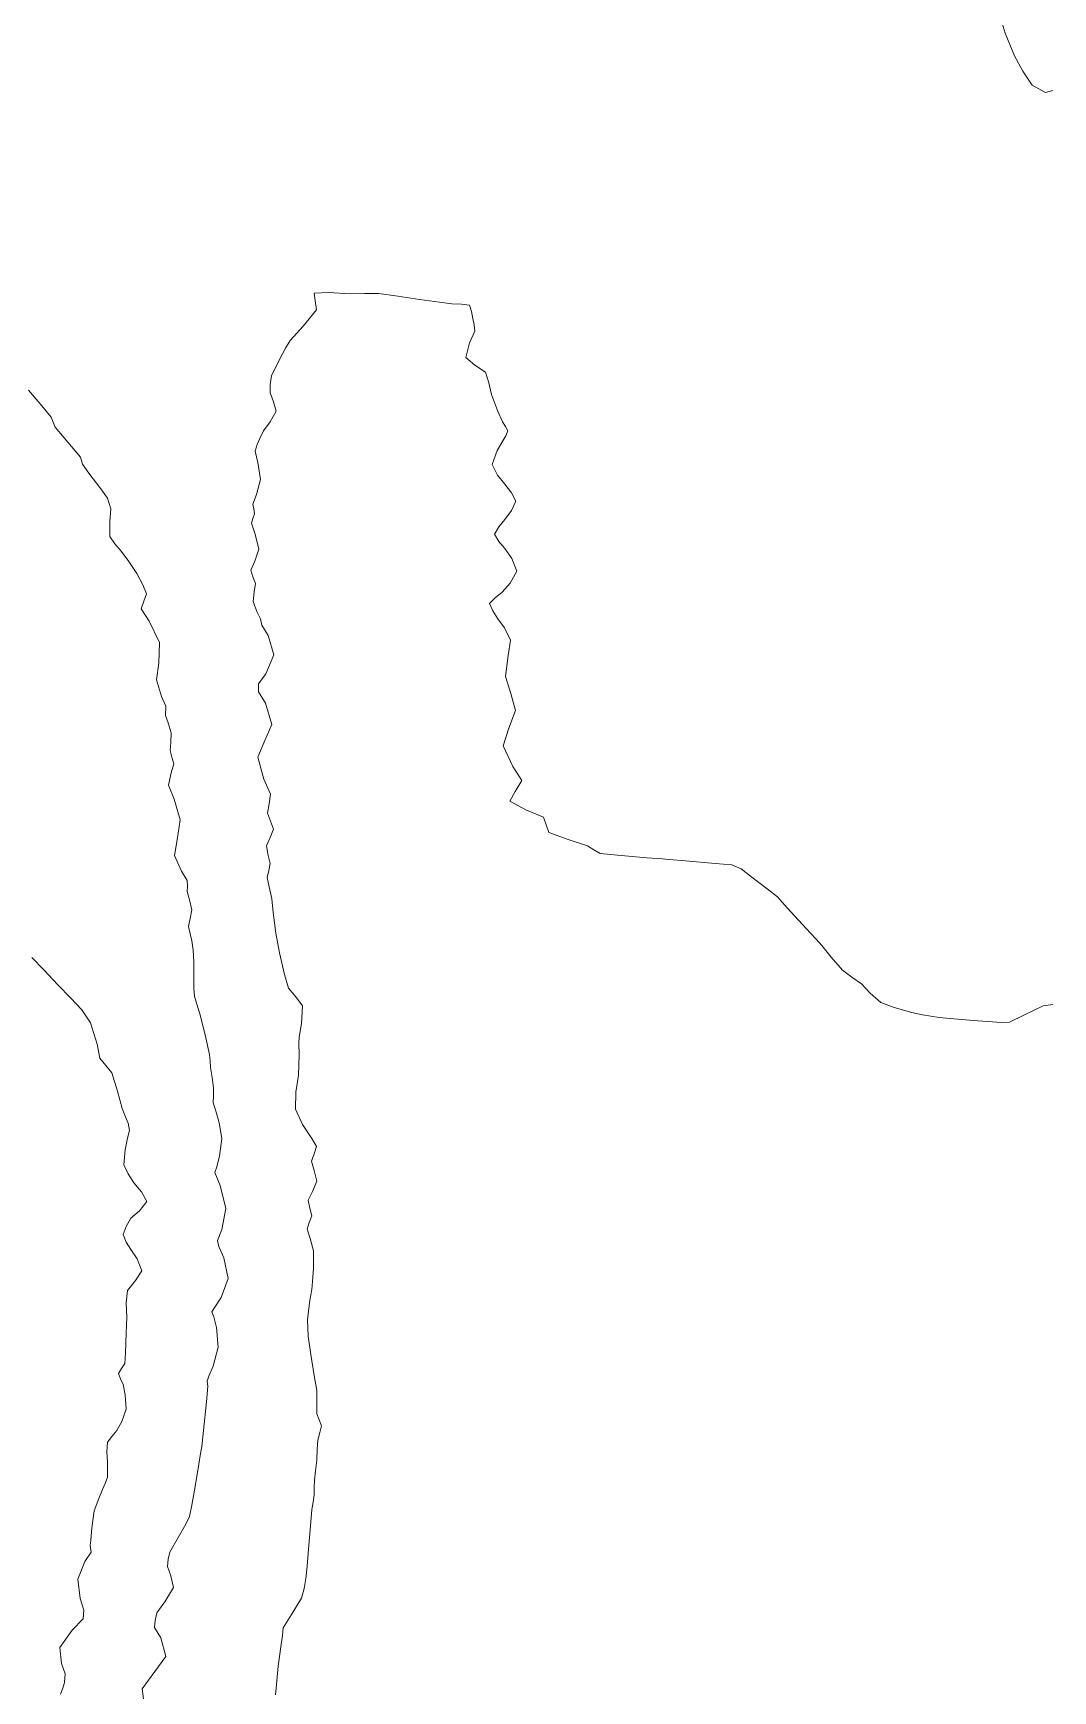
# Model space of a CAD drawing. Header units: metres. Extents: x 354768 to 355417, y 9249536 to 9250102.
# Drawn here: x 354980.51 to 354990.9, y 9249856.56 to 9249873.44 of the extents above; entities that cross this region are included whole.
import ezdxf

# ---------------------------------------------------------------- set-up
doc = ezdxf.new("R2010")
doc.units = ezdxf.units.M
doc.header["$LTSCALE"] = 0.25
doc.layers.add('CURVAS', color=33, linetype='CONTINUOUS', lineweight=13, true_color=0xb08860)

# ---------------------------------------------------------------- blocks, each defined once
blk = doc.blocks.new('CURVAS_DE_NIVEL')
at = {"layer": 'CURVAS'}
for points in [[(354980.495, 9249864.03), (354980.617, 9249863.903), (354980.76, 9249863.749), (354980.892, 9249863.614), (354981.005, 9249863.495), (354981.094, 9249863.365), (354981.161, 9249863.146), (354981.187, 9249863.003), (354981.249, 9249862.929), (354981.311, 9249862.856), (354981.368, 9249862.669), (354981.416, 9249862.49), (354981.45, 9249862.407), (354981.477, 9249862.342), (354981.49, 9249862.267), (354981.47, 9249862.189), (354981.447, 9249862.07), (354981.433, 9249861.917), (354981.476, 9249861.825), (354981.534, 9249861.736), (354981.613, 9249861.642), (354981.666, 9249861.543), (354981.592, 9249861.451), (354981.503, 9249861.374), (354981.455, 9249861.291), (354981.425, 9249861.208), (354981.458, 9249861.132), (354981.504, 9249861.057), (354981.569, 9249860.96), (354981.617, 9249860.837), (354981.55, 9249860.74), (354981.469, 9249860.64), (354981.457, 9249860.513), (354981.462, 9249860.367), (354981.457, 9249860.204), (354981.449, 9249860.003), (354981.443, 9249859.894), (354981.408, 9249859.843), (354981.377, 9249859.793), (354981.398, 9249859.738), (354981.425, 9249859.682), (354981.446, 9249859.577), (354981.456, 9249859.431), (354981.412, 9249859.305), (354981.363, 9249859.213), (354981.312, 9249859.153), (354981.266, 9249859.093), (354981.261, 9249858.995), (354981.265, 9249858.894), (354981.268, 9249858.813), (354981.268, 9249858.738), (354981.244, 9249858.674), (354981.217, 9249858.611), (354981.177, 9249858.52), (354981.131, 9249858.395), (354981.107, 9249858.221), (354981.096, 9249858.097), (354981.09, 9249858.043), (354981.099, 9249857.974), (354981.037, 9249857.879), (354980.964, 9249857.699), (354980.989, 9249857.502), (354981.027, 9249857.385), (354981.019, 9249857.294), (354980.906, 9249857.179), (354980.78, 9249857.005), (354980.799, 9249856.842), (354980.835, 9249856.736), (354980.828, 9249856.646), (354980.81, 9249856.591), (354980.788, 9249856.529)], [(354990.895, 9249872.854), (354990.821, 9249872.834), (354990.685, 9249872.911), (354990.588, 9249873.052), (354990.505, 9249873.209), (354990.409, 9249873.439), (354990.368, 9249873.575)], [(354980.463, 9249869.806), (354980.582, 9249869.665), (354980.694, 9249869.529), (354980.713, 9249869.479), (354980.733, 9249869.428), (354980.863, 9249869.274), (354980.99, 9249869.124), (354981.011, 9249869.05), (354981.078, 9249868.96), (354981.199, 9249868.799), (354981.267, 9249868.705), (354981.285, 9249868.652), (354981.3, 9249868.598), (354981.291, 9249868.467), (354981.291, 9249868.316), (354981.342, 9249868.24), (354981.405, 9249868.166), (354981.483, 9249868.061), (354981.566, 9249867.938), (354981.628, 9249867.824), (354981.664, 9249867.731), (354981.637, 9249867.655), (354981.61, 9249867.58), (354981.691, 9249867.454), (354981.795, 9249867.234), (354981.788, 9249867.025), (354981.766, 9249866.857), (354981.817, 9249866.687), (354981.859, 9249866.588), (354981.856, 9249866.494), (354981.884, 9249866.417), (354981.915, 9249866.316), (354981.911, 9249866.219), (354981.904, 9249866.135), (354981.923, 9249866.069), (354981.941, 9249866.002), (354981.914, 9249865.908), (354981.889, 9249865.782), (354981.944, 9249865.641), (354982.007, 9249865.431), (354981.977, 9249865.228), (354981.949, 9249865.067), (354982.019, 9249864.906), (354982.079, 9249864.811), (354982.08, 9249864.756), (354982.079, 9249864.701), (354982.103, 9249864.616), (354982.126, 9249864.514), (354982.11, 9249864.426), (354982.092, 9249864.345), (354982.107, 9249864.271), (354982.126, 9249864.197), (354982.138, 9249864.102), (354982.147, 9249863.985), (354982.147, 9249863.832), (354982.145, 9249863.716), (354982.153, 9249863.63), (354982.177, 9249863.555), (354982.208, 9249863.455), (354982.26, 9249863.24), (354982.305, 9249863.04), (354982.311, 9249862.973), (354982.315, 9249862.907), (354982.331, 9249862.807), (354982.346, 9249862.702), (354982.345, 9249862.62), (354982.344, 9249862.549), (354982.359, 9249862.497), (354982.375, 9249862.445), (354982.404, 9249862.344), (354982.431, 9249862.187), (354982.406, 9249862.005), (354982.378, 9249861.888), (354982.361, 9249861.838), (354982.415, 9249861.709), (354982.471, 9249861.474), (354982.43, 9249861.258), (354982.386, 9249861.147), (354982.401, 9249861.085), (354982.452, 9249860.971), (354982.496, 9249860.762), (354982.424, 9249860.568), (354982.359, 9249860.469), (354982.33, 9249860.421), (354982.35, 9249860.369), (354982.376, 9249860.261), (354982.392, 9249860.061), (354982.342, 9249859.867), (354982.299, 9249859.765), (354982.283, 9249859.716), (354982.29, 9249859.665), (354982.274, 9249859.506), (354982.244, 9249859.212), (354982.227, 9249859.051), (354982.214, 9249858.979), (354982.197, 9249858.869), (354982.162, 9249858.662), (354982.124, 9249858.452), (354982.101, 9249858.338), (354982.064, 9249858.259), (354981.985, 9249858.124), (354981.902, 9249857.974), (354981.885, 9249857.902), (354981.877, 9249857.828), (354981.912, 9249857.733), (354981.939, 9249857.616), (354981.851, 9249857.467), (354981.768, 9249857.355), (354981.752, 9249857.277), (354981.745, 9249857.208), (354981.809, 9249857.102), (354981.861, 9249856.913), (354981.747, 9249856.76), (354981.618, 9249856.583), (354981.644, 9249856.403)], [(354990.895, 9249863.55), (354990.798, 9249863.535), (354990.599, 9249863.442), (354990.453, 9249863.369), (354990.368, 9249863.367), (354990.282, 9249863.372), (354990.132, 9249863.384), (354989.886, 9249863.405), (354989.736, 9249863.418), (354989.652, 9249863.43), (354989.567, 9249863.444), (354989.459, 9249863.47), (354989.28, 9249863.519), (354989.142, 9249863.571), (354989.035, 9249863.666), (354988.947, 9249863.761), (354988.849, 9249863.829), (354988.754, 9249863.898), (354988.637, 9249864.032), (354988.541, 9249864.15), (354988.485, 9249864.214), (354988.427, 9249864.277), (354988.305, 9249864.409), (354988.188, 9249864.535), (354988.139, 9249864.591), (354988.09, 9249864.646), (354987.987, 9249864.727), (354987.817, 9249864.857), (354987.721, 9249864.93), (354987.674, 9249864.952), (354987.626, 9249864.971), (354987.456, 9249864.987), (354987.153, 9249865.012), (354986.988, 9249865.026), (354986.921, 9249865.032), (354986.759, 9249865.045), (354986.461, 9249865.069), (354986.285, 9249865.087), (354986.22, 9249865.124), (354986.156, 9249865.164), (354985.958, 9249865.229), (354985.763, 9249865.301), (354985.736, 9249865.378), (354985.709, 9249865.456), (354985.535, 9249865.528), (354985.365, 9249865.619), (354985.419, 9249865.718), (354985.485, 9249865.83), (354985.396, 9249865.973), (354985.298, 9249866.182), (354985.354, 9249866.365), (354985.423, 9249866.545), (354985.376, 9249866.715), (354985.319, 9249866.888), (354985.347, 9249867.102), (354985.371, 9249867.259), (354985.309, 9249867.385), (354985.242, 9249867.478), (354985.191, 9249867.557), (354985.158, 9249867.632), (354985.215, 9249867.69), (354985.287, 9249867.747), (354985.369, 9249867.838), (354985.435, 9249867.963), (354985.384, 9249868.091), (354985.312, 9249868.191), (354985.251, 9249868.265), (354985.207, 9249868.337), (354985.252, 9249868.412), (354985.315, 9249868.488), (354985.381, 9249868.578), (354985.426, 9249868.674), (354985.381, 9249868.76), (354985.314, 9249868.846), (354985.239, 9249868.94), (354985.184, 9249869.049), (354985.234, 9249869.189), (354985.294, 9249869.29), (354985.322, 9249869.341), (354985.345, 9249869.39), (354985.321, 9249869.435), (354985.291, 9249869.481), (354985.24, 9249869.599), (354985.176, 9249869.759), (354985.152, 9249869.878), (354985.117, 9249869.988), (354985.009, 9249870.06), (354984.915, 9249870.137), (354984.953, 9249870.286), (354985.008, 9249870.404), (354985.001, 9249870.469), (354984.988, 9249870.533), (354984.975, 9249870.605), (354984.952, 9249870.671), (354984.872, 9249870.681), (354984.774, 9249870.682), (354984.648, 9249870.699), (354984.443, 9249870.728), (354984.225, 9249870.762), (354984.031, 9249870.788), (354983.885, 9249870.79), (354983.738, 9249870.787), (354983.519, 9249870.798), (354983.373, 9249870.793), (354983.381, 9249870.713), (354983.395, 9249870.621), (354983.259, 9249870.456), (354983.126, 9249870.31), (354983.08, 9249870.232), (354983.01, 9249870.102), (354982.936, 9249869.95), (354982.923, 9249869.864), (354982.922, 9249869.776), (354982.958, 9249869.686), (354982.985, 9249869.591), (354982.923, 9249869.483), (354982.855, 9249869.389), (354982.818, 9249869.314), (354982.791, 9249869.253), (354982.769, 9249869.182), (354982.798, 9249869.069), (354982.824, 9249868.895), (354982.785, 9249868.742), (354982.748, 9249868.645), (354982.757, 9249868.595), (354982.765, 9249868.546), (354982.748, 9249868.498), (354982.732, 9249868.45), (354982.771, 9249868.339), (354982.808, 9249868.187), (354982.766, 9249868.064), (354982.725, 9249867.971), (354982.748, 9249867.904), (354982.773, 9249867.835), (354982.76, 9249867.75), (354982.75, 9249867.653), (354982.789, 9249867.551), (354982.825, 9249867.476), (354982.838, 9249867.413), (354982.902, 9249867.308), (354982.959, 9249867.11), (354982.88, 9249866.917), (354982.803, 9249866.814), (354982.806, 9249866.732), (354982.875, 9249866.618), (354982.941, 9249866.402), (354982.87, 9249866.237), (354982.796, 9249866.069), (354982.858, 9249865.843), (354982.928, 9249865.693), (354982.912, 9249865.592), (354982.896, 9249865.499), (354982.928, 9249865.417), (354982.957, 9249865.336), (354982.923, 9249865.252), (354982.886, 9249865.164), (354982.903, 9249865.068), (354982.923, 9249864.984), (354982.908, 9249864.913), (354982.893, 9249864.843), (354982.913, 9249864.749), (354982.941, 9249864.627), (354982.955, 9249864.486), (354982.98, 9249864.276), (354983.019, 9249864.077), (354983.068, 9249863.856), (354983.109, 9249863.717), (354983.185, 9249863.627), (354983.252, 9249863.536), (354983.243, 9249863.355), (354983.22, 9249863.217), (354983.216, 9249863.153), (354983.217, 9249863.042), (354983.213, 9249862.83), (354983.184, 9249862.659), (354983.183, 9249862.485), (354983.251, 9249862.329), (354983.346, 9249862.185), (354983.395, 9249862.105), (354983.371, 9249862.03), (354983.344, 9249861.954), (354983.372, 9249861.861), (354983.397, 9249861.75), (354983.353, 9249861.645), (354983.31, 9249861.558), (354983.327, 9249861.476), (354983.346, 9249861.399), (354983.322, 9249861.331), (354983.3, 9249861.262), (354983.329, 9249861.168), (354983.365, 9249861.043), (354983.363, 9249860.864), (354983.355, 9249860.729), (354983.348, 9249860.649), (354983.327, 9249860.54), (354983.304, 9249860.338), (354983.312, 9249860.172), (354983.337, 9249859.986), (354983.373, 9249859.773), (354983.399, 9249859.621), (354983.4, 9249859.483), (354983.399, 9249859.384), (354983.424, 9249859.323), (354983.447, 9249859.262), (354983.43, 9249859.191), (354983.408, 9249859.114), (354983.403, 9249859.022), (354983.398, 9249858.911), (354983.385, 9249858.801), (354983.374, 9249858.709), (354983.373, 9249858.634), (354983.372, 9249858.558), (354983.361, 9249858.484), (354983.348, 9249858.41), (354983.333, 9249858.241), (354983.314, 9249858.005), (354983.3, 9249857.831), (354983.288, 9249857.705), (354983.269, 9249857.604), (354983.241, 9249857.505), (354983.142, 9249857.339), (354983.056, 9249857.205), (354983.048, 9249857.127), (354983.032, 9249857.011), (354983.006, 9249856.815), (354982.988, 9249856.627), (354982.978, 9249856.521)]]:
    blk.add_lwpolyline(points, dxfattribs=at)

msp = doc.modelspace()

# ---------------------------------------------------------------- block references
at = {"layer": 'CURVAS'}
msp.add_blockref('CURVAS_DE_NIVEL', (0, 0), dxfattribs=at)

doc.saveas('drawing.dxf')
